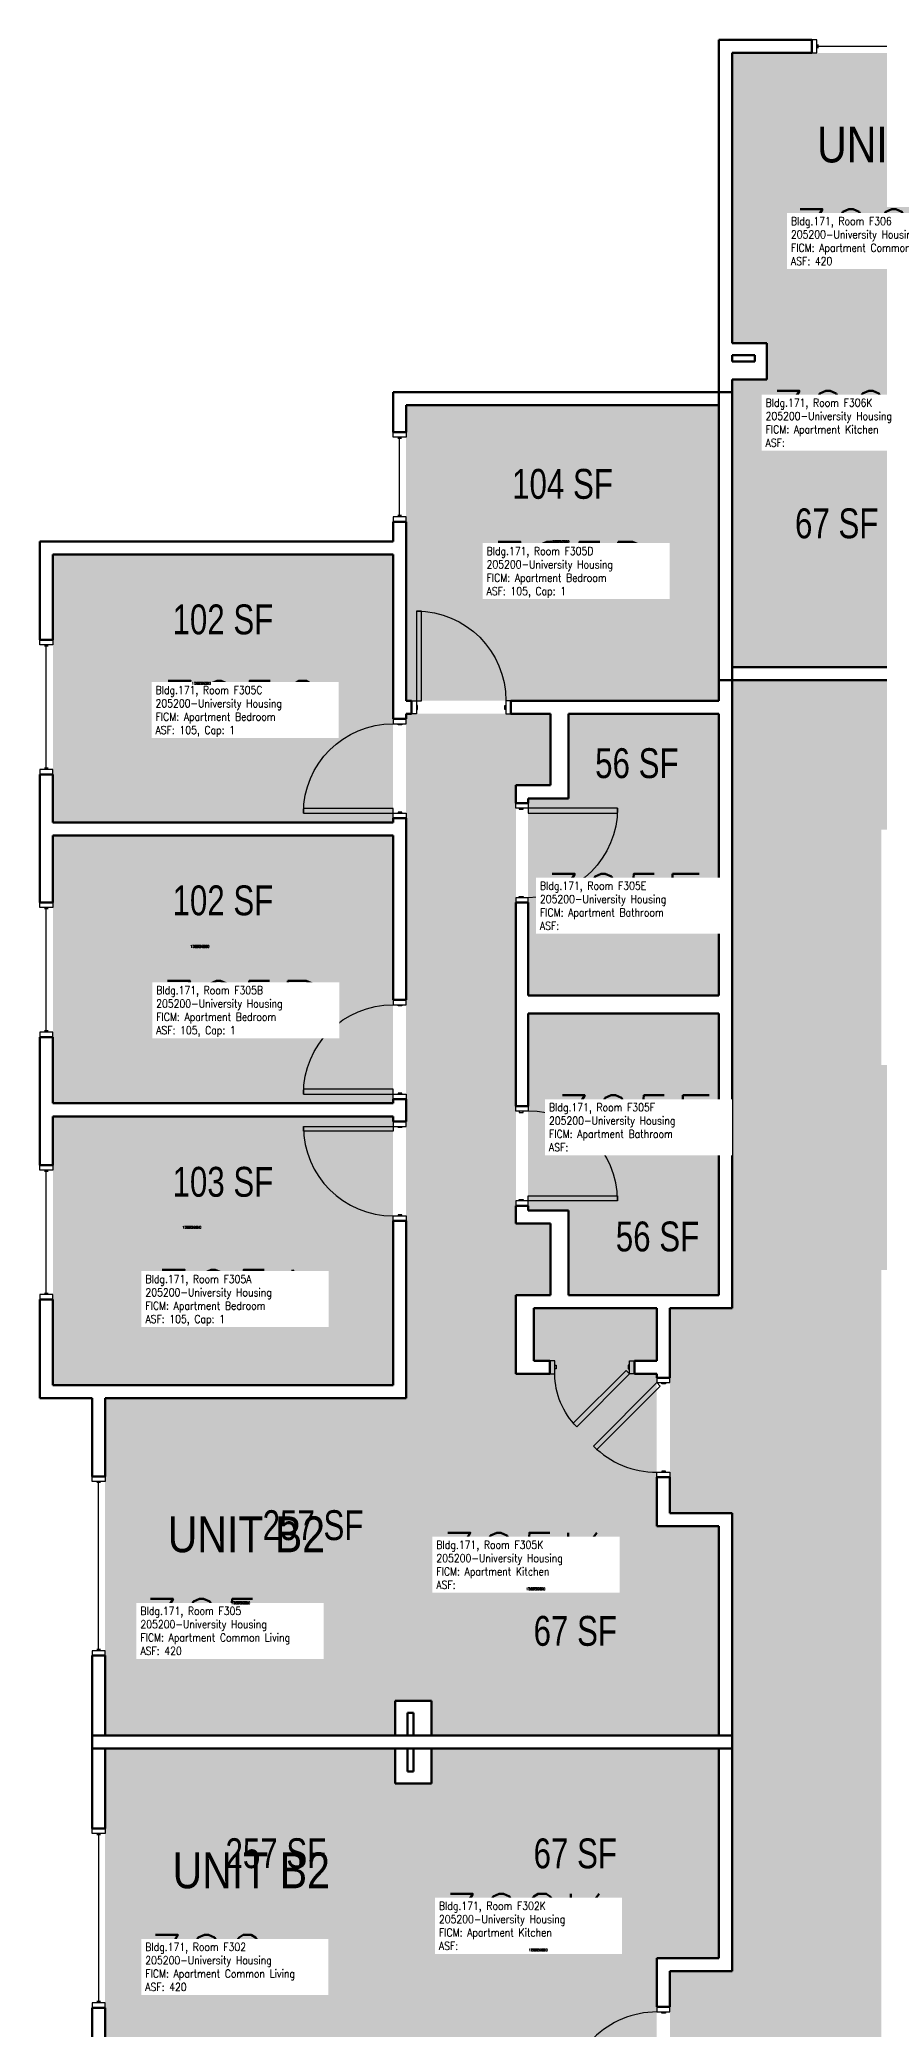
# Model space of a CAD drawing. Header units: inches. Extents: x -93 to 1643, y -75 to 1661.
# Drawn here: x -93 to 244, y 841 to 1640 of the extents above; entities that cross this region are included whole.
import ezdxf
from ezdxf.enums import TextEntityAlignment as Align

# ---------------------------------------------------------------- set-up
doc = ezdxf.new("R2010")
doc.units = ezdxf.units.IN
doc.header["$LTSCALE"] = 96
doc.header["$MEASUREMENT"] = 0
doc.layers.add('A-AREA-IDEN', color=1, linetype='Continuous', lineweight=18)
doc.layers.add('A-WALL', color=5, linetype='Continuous', lineweight=50)
for name, color, linetype in [('A-DOOR', 2, 'Continuous'), ('A-GLAZ', 1, 'Continuous'), ('A-IDEN-RNUM', 7, 'Continuous'), ('A-IDEN-SNUM', 4, 'Continuous'), ('A-IDEN-VNUM', 4, 'Continuous'), ('AREA-TEXT', 3, 'Continuous'), ('Rooms-Category-Color', 7, 'Continuous'), ('Rooms-College-Color', 7, 'Continuous'), ('Rooms-Department-Color', 7, 'Continuous'), ('Rooms-Division-Color', 7, 'Continuous'), ('Rooms-Information', 7, 'Continuous')]:
    doc.layers.add(name, color=color, linetype=linetype)
doc.styles.add('AREA', font='arial.ttf', dxfattribs={"width": 0.75, "height": 12})
doc.styles.add('ROOMSNUMBER', font='txt.shx', dxfattribs={"height": 0.03})
doc.styles.add('ROOMVNUMBER', font='simplex.shx', dxfattribs={"width": 0.85})
doc.styles.get("Standard").update_dxf_attribs({"font": 'ARIALN.TTF'})

msp = doc.modelspace()

# ---------------------------------------------------------------- hatches: boundary and pattern name
h = msp.add_hatch()
h.set_pattern_fill('ANSI31', color=256, style=0)
h.set_pattern_definition([(225, (-465.96835, 1557.48048), (-0.088388348, 0.088388348), [])])
h.paths.add_polyline_path([(117.98, 1226.01), (117.98, 1167.28), (127.19, 1167.28), (127.19, 1226.01)], flags=9)
at = {"layer": 'Rooms-Category-Color', "true_color": 0x728ef3}
for points in [[(185.12, 1634.5), (320.63, 1634.5), (320.63, 1513.5), (595.63, 1513.5), (595.63, 1455.5), (566.87, 1455.5), (566.87, 1469.37), (390.84, 1469.37), (390.84, 1455.5), (362.09, 1455.5), (362.09, 1469.37), (330.39, 1469.37), (330.39, 1455.75), (335.64, 1455.75), (335.64, 1462.12), (356.84, 1462.12), (356.84, 1412.75), (335.64, 1412.75), (335.64, 1421.75), (330.39, 1421.75), (330.39, 1412.75), (269.27, 1412.75), (269.27, 1503.25), (199.13, 1503.25), (199.13, 1517.87), (185.12, 1517.87)], [(185.12, 1503.25), (185.12, 1387.75), (269.27, 1387.75), (269.27, 1503.25)], [(179.88, 1492.99), (54.13, 1493), (54.13, 1374.25), (179.88, 1374.25)], [(-87.87, 1325.37), (-87.87, 1433), (48.88, 1433), (48.86, 1325.36), (-87.43, 1325.36)], [(-66.87, 958.5), (-66.87, 1094), (54.13, 1094), (54.13, 1369), (112.13, 1369), (112.13, 1340.25), (98.25, 1340.25), (98.25, 1164.22), (112.13, 1164.22), (112.13, 1135.47), (98.25, 1135.47), (98.25, 1103.77), (111.88, 1103.77), (111.88, 1109.02), (105.5, 1109.02), (105.5, 1130.22), (154.88, 1130.22), (154.88, 1109.02), (145.88, 1109.02), (145.88, 1103.77), (154.88, 1103.77), (154.88, 1042.64), (64.38, 1042.64), (64.38, 972.5), (49.75, 972.5), (49.75, 958.5)], [(103.13, 1334.99), (103.13, 1255.86), (179.88, 1255.86), (179.88, 1368.99), (119.38, 1369), (119.38, 1335)], [(-87.87, 1320.12), (-87.87, 1212.5), (48.86, 1212.49), (48.88, 1320.12), (-87.43, 1320.11)], [(179.88, 1248.59), (179.88, 1135.47), (119.38, 1135.47), (119.38, 1169.47), (103.13, 1169.47), (103.13, 1248.61)], [(-87.87, 1207.25), (-87.87, 1099.25), (48.88, 1099.25), (48.88, 1207.25), (-87.43, 1207.24)], [(64.38, 958.5), (179.88, 958.5), (179.88, 1042.64), (64.38, 1042.64)], [(-66.87, 953.25), (-66.87, 817.75), (54.13, 817.75), (54.13, 542.75), (112.13, 542.75), (112.13, 571.5), (98.25, 571.5), (98.25, 747.16), (112.13, 747.16), (112.13, 776.28), (98.25, 776.28), (98.25, 807.98), (111.88, 807.98), (111.88, 802.73), (105.5, 802.73), (105.5, 781.53), (154.88, 781.53), (154.88, 802.73), (145.88, 802.73), (145.88, 807.98), (154.88, 807.98), (154.88, 869.11), (64.38, 869.11), (64.38, 939.25), (49.75, 939.25), (49.75, 953.25)], [(64.38, 953.25), (179.88, 953.25), (179.88, 869.11), (64.38, 869.11)]]:
    msp.add_hatch(color=171, dxfattribs=at).paths.add_polyline_path(points)
at = {"layer": 'Rooms-Category-Color', "true_color": 0xadadad}
for points in [[(185.12, 1382.5), (274.52, 1382.5), (274.52, 1407.5), (356.84, 1407.5), (356.84, 1382.5), (685.25, 1382.5), (685.25, 1369), (693.25, 1369), (693.25, 1374), (724.88, 1374), (733.25, 1374), (733.25, 1372.5), (737.25, 1372.5), (737.25, 1477.5), (824.12, 1477.5), (824.12, 1382.5), (1192.16, 1382.5), (1192.16, 1407.5), (1274.48, 1407.5), (1274.48, 1382.5), (1363.87, 1382.5), (1363.87, 1322.5), (1138.87, 1322.5), (1138.87, 1202.75), (1051.88, 1202.75), (1051.88, 1322.5), (935.89, 1322.5), (935.89, 1286.5), (785.25, 1286.5), (785.25, 1300), (777.25, 1300), (777.25, 1295), (737.25, 1295), (737.25, 1296.5), (733.25, 1296.5), (733.25, 1286.5), (713.23, 1286.5), (622.11, 1286.5), (622.11, 1322.5), (185.12, 1322.5)], [(185.12, 211), (245.12, 211), (245.12, 332.39), (270.13, 332.39), (270.13, 414.72), (245.12, 414.72), (245.12, 1145.53), (270.13, 1145.53), (270.13, 1227.86), (245.12, 1227.86), (245.12, 1322.5), (185.12, 1322.5), (185.12, 1130.22), (160.13, 1130.22), (160.13, 1047.89), (185.12, 1047.89), (185.12, 863.86), (160.13, 863.86), (160.13, 781.53), (185.12, 781.53), (185.12, 353.5), (185.75, 353.5), (185.75, 244), (185.13, 244), (185.12, 243)]]:
    msp.add_hatch(color=253, dxfattribs=at).paths.add_polyline_path(points)
at = {"layer": 'Rooms-College-Color', "true_color": 0xadadad}
for points in [[(185.12, 1634.5), (320.63, 1634.5), (320.63, 1513.5), (595.63, 1513.5), (595.63, 1455.5), (566.87, 1455.5), (566.87, 1469.37), (390.84, 1469.37), (390.84, 1455.5), (362.09, 1455.5), (362.09, 1469.37), (330.39, 1469.37), (330.39, 1455.75), (335.64, 1455.75), (335.64, 1462.12), (356.84, 1462.12), (356.84, 1412.75), (335.64, 1412.75), (335.64, 1421.75), (330.39, 1421.75), (330.39, 1412.75), (269.27, 1412.75), (269.27, 1503.25), (199.13, 1503.25), (199.13, 1517.87), (185.12, 1517.87)], [(185.12, 1503.25), (185.12, 1387.75), (269.27, 1387.75), (269.27, 1503.25)], [(179.88, 1492.99), (54.13, 1493), (54.13, 1374.25), (179.88, 1374.25)], [(185.12, 1382.5), (274.52, 1382.5), (274.52, 1407.5), (356.84, 1407.5), (356.84, 1382.5), (685.25, 1382.5), (685.25, 1369), (693.25, 1369), (693.25, 1374), (724.88, 1374), (733.25, 1374), (733.25, 1372.5), (737.25, 1372.5), (737.25, 1477.5), (824.12, 1477.5), (824.12, 1382.5), (1192.16, 1382.5), (1192.16, 1407.5), (1274.48, 1407.5), (1274.48, 1382.5), (1363.87, 1382.5), (1363.87, 1322.5), (1138.87, 1322.5), (1138.87, 1202.75), (1051.88, 1202.75), (1051.88, 1322.5), (935.89, 1322.5), (935.89, 1286.5), (785.25, 1286.5), (785.25, 1300), (777.25, 1300), (777.25, 1295), (737.25, 1295), (737.25, 1296.5), (733.25, 1296.5), (733.25, 1286.5), (713.23, 1286.5), (622.11, 1286.5), (622.11, 1322.5), (185.12, 1322.5)], [(-87.87, 1325.37), (-87.87, 1433), (48.88, 1433), (48.86, 1325.36), (-87.43, 1325.36)], [(-66.87, 958.5), (-66.87, 1094), (54.13, 1094), (54.13, 1369), (112.13, 1369), (112.13, 1340.25), (98.25, 1340.25), (98.25, 1164.22), (112.13, 1164.22), (112.13, 1135.47), (98.25, 1135.47), (98.25, 1103.77), (111.88, 1103.77), (111.88, 1109.02), (105.5, 1109.02), (105.5, 1130.22), (154.88, 1130.22), (154.88, 1109.02), (145.88, 1109.02), (145.88, 1103.77), (154.88, 1103.77), (154.88, 1042.64), (64.38, 1042.64), (64.38, 972.5), (49.75, 972.5), (49.75, 958.5)], [(103.13, 1334.99), (103.13, 1255.86), (179.88, 1255.86), (179.88, 1368.99), (119.38, 1369), (119.38, 1335)], [(-87.87, 1320.12), (-87.87, 1212.5), (48.86, 1212.49), (48.88, 1320.12), (-87.43, 1320.11)], [(185.12, 211), (245.12, 211), (245.12, 332.39), (270.13, 332.39), (270.13, 414.72), (245.12, 414.72), (245.12, 1145.53), (270.13, 1145.53), (270.13, 1227.86), (245.12, 1227.86), (245.12, 1322.5), (185.12, 1322.5), (185.12, 1130.22), (160.13, 1130.22), (160.13, 1047.89), (185.12, 1047.89), (185.12, 863.86), (160.13, 863.86), (160.13, 781.53), (185.12, 781.53), (185.12, 353.5), (185.75, 353.5), (185.75, 244), (185.13, 244), (185.12, 243)], [(179.88, 1248.59), (179.88, 1135.47), (119.38, 1135.47), (119.38, 1169.47), (103.13, 1169.47), (103.13, 1248.61)], [(-87.87, 1207.25), (-87.87, 1099.25), (48.88, 1099.25), (48.88, 1207.25), (-87.43, 1207.24)], [(64.38, 958.5), (179.88, 958.5), (179.88, 1042.64), (64.38, 1042.64)], [(-66.87, 953.25), (-66.87, 817.75), (54.13, 817.75), (54.13, 542.75), (112.13, 542.75), (112.13, 571.5), (98.25, 571.5), (98.25, 747.16), (112.13, 747.16), (112.13, 776.28), (98.25, 776.28), (98.25, 807.98), (111.88, 807.98), (111.88, 802.73), (105.5, 802.73), (105.5, 781.53), (154.88, 781.53), (154.88, 802.73), (145.88, 802.73), (145.88, 807.98), (154.88, 807.98), (154.88, 869.11), (64.38, 869.11), (64.38, 939.25), (49.75, 939.25), (49.75, 953.25)], [(64.38, 953.25), (179.88, 953.25), (179.88, 869.11), (64.38, 869.11)]]:
    msp.add_hatch(color=253, dxfattribs=at).paths.add_polyline_path(points)
at = {"layer": 'Rooms-Department-Color', "true_color": 0x604aed}
for points in [[(185.12, 1634.5), (320.63, 1634.5), (320.63, 1513.5), (595.63, 1513.5), (595.63, 1455.5), (566.87, 1455.5), (566.87, 1469.37), (390.84, 1469.37), (390.84, 1455.5), (362.09, 1455.5), (362.09, 1469.37), (330.39, 1469.37), (330.39, 1455.75), (335.64, 1455.75), (335.64, 1462.12), (356.84, 1462.12), (356.84, 1412.75), (335.64, 1412.75), (335.64, 1421.75), (330.39, 1421.75), (330.39, 1412.75), (269.27, 1412.75), (269.27, 1503.25), (199.13, 1503.25), (199.13, 1517.87), (185.12, 1517.87)], [(185.12, 1503.25), (185.12, 1387.75), (269.27, 1387.75), (269.27, 1503.25)], [(179.88, 1492.99), (54.13, 1493), (54.13, 1374.25), (179.88, 1374.25)], [(-87.87, 1325.37), (-87.87, 1433), (48.88, 1433), (48.86, 1325.36), (-87.43, 1325.36)], [(-66.87, 958.5), (-66.87, 1094), (54.13, 1094), (54.13, 1369), (112.13, 1369), (112.13, 1340.25), (98.25, 1340.25), (98.25, 1164.22), (112.13, 1164.22), (112.13, 1135.47), (98.25, 1135.47), (98.25, 1103.77), (111.88, 1103.77), (111.88, 1109.02), (105.5, 1109.02), (105.5, 1130.22), (154.88, 1130.22), (154.88, 1109.02), (145.88, 1109.02), (145.88, 1103.77), (154.88, 1103.77), (154.88, 1042.64), (64.38, 1042.64), (64.38, 972.5), (49.75, 972.5), (49.75, 958.5)], [(103.13, 1334.99), (103.13, 1255.86), (179.88, 1255.86), (179.88, 1368.99), (119.38, 1369), (119.38, 1335)], [(-87.87, 1320.12), (-87.87, 1212.5), (48.86, 1212.49), (48.88, 1320.12), (-87.43, 1320.11)], [(179.88, 1248.59), (179.88, 1135.47), (119.38, 1135.47), (119.38, 1169.47), (103.13, 1169.47), (103.13, 1248.61)], [(-87.87, 1207.25), (-87.87, 1099.25), (48.88, 1099.25), (48.88, 1207.25), (-87.43, 1207.24)], [(64.38, 958.5), (179.88, 958.5), (179.88, 1042.64), (64.38, 1042.64)], [(-66.87, 953.25), (-66.87, 817.75), (54.13, 817.75), (54.13, 542.75), (112.13, 542.75), (112.13, 571.5), (98.25, 571.5), (98.25, 747.16), (112.13, 747.16), (112.13, 776.28), (98.25, 776.28), (98.25, 807.98), (111.88, 807.98), (111.88, 802.73), (105.5, 802.73), (105.5, 781.53), (154.88, 781.53), (154.88, 802.73), (145.88, 802.73), (145.88, 807.98), (154.88, 807.98), (154.88, 869.11), (64.38, 869.11), (64.38, 939.25), (49.75, 939.25), (49.75, 953.25)], [(64.38, 953.25), (179.88, 953.25), (179.88, 869.11), (64.38, 869.11)]]:
    msp.add_hatch(color=173, dxfattribs=at).paths.add_polyline_path(points)
at = {"layer": 'Rooms-Department-Color', "true_color": 0xacacac}
for points in [[(185.12, 1382.5), (274.52, 1382.5), (274.52, 1407.5), (356.84, 1407.5), (356.84, 1382.5), (685.25, 1382.5), (685.25, 1369), (693.25, 1369), (693.25, 1374), (724.88, 1374), (733.25, 1374), (733.25, 1372.5), (737.25, 1372.5), (737.25, 1477.5), (824.12, 1477.5), (824.12, 1382.5), (1192.16, 1382.5), (1192.16, 1407.5), (1274.48, 1407.5), (1274.48, 1382.5), (1363.87, 1382.5), (1363.87, 1322.5), (1138.87, 1322.5), (1138.87, 1202.75), (1051.88, 1202.75), (1051.88, 1322.5), (935.89, 1322.5), (935.89, 1286.5), (785.25, 1286.5), (785.25, 1300), (777.25, 1300), (777.25, 1295), (737.25, 1295), (737.25, 1296.5), (733.25, 1296.5), (733.25, 1286.5), (713.23, 1286.5), (622.11, 1286.5), (622.11, 1322.5), (185.12, 1322.5)], [(185.12, 211), (245.12, 211), (245.12, 332.39), (270.13, 332.39), (270.13, 414.72), (245.12, 414.72), (245.12, 1145.53), (270.13, 1145.53), (270.13, 1227.86), (245.12, 1227.86), (245.12, 1322.5), (185.12, 1322.5), (185.12, 1130.22), (160.13, 1130.22), (160.13, 1047.89), (185.12, 1047.89), (185.12, 863.86), (160.13, 863.86), (160.13, 781.53), (185.12, 781.53), (185.12, 353.5), (185.75, 353.5), (185.75, 244), (185.13, 244), (185.12, 243)]]:
    msp.add_hatch(color=253, dxfattribs=at).paths.add_polyline_path(points)
at = {"layer": 'Rooms-Division-Color', "true_color": 0x604aed}
for points in [[(185.12, 1634.5), (320.63, 1634.5), (320.63, 1513.5), (595.63, 1513.5), (595.63, 1455.5), (566.87, 1455.5), (566.87, 1469.37), (390.84, 1469.37), (390.84, 1455.5), (362.09, 1455.5), (362.09, 1469.37), (330.39, 1469.37), (330.39, 1455.75), (335.64, 1455.75), (335.64, 1462.12), (356.84, 1462.12), (356.84, 1412.75), (335.64, 1412.75), (335.64, 1421.75), (330.39, 1421.75), (330.39, 1412.75), (269.27, 1412.75), (269.27, 1503.25), (199.13, 1503.25), (199.13, 1517.87), (185.12, 1517.87)], [(185.12, 1503.25), (185.12, 1387.75), (269.27, 1387.75), (269.27, 1503.25)], [(179.88, 1492.99), (54.13, 1493), (54.13, 1374.25), (179.88, 1374.25)], [(-87.87, 1325.37), (-87.87, 1433), (48.88, 1433), (48.86, 1325.36), (-87.43, 1325.36)], [(-66.87, 958.5), (-66.87, 1094), (54.13, 1094), (54.13, 1369), (112.13, 1369), (112.13, 1340.25), (98.25, 1340.25), (98.25, 1164.22), (112.13, 1164.22), (112.13, 1135.47), (98.25, 1135.47), (98.25, 1103.77), (111.88, 1103.77), (111.88, 1109.02), (105.5, 1109.02), (105.5, 1130.22), (154.88, 1130.22), (154.88, 1109.02), (145.88, 1109.02), (145.88, 1103.77), (154.88, 1103.77), (154.88, 1042.64), (64.38, 1042.64), (64.38, 972.5), (49.75, 972.5), (49.75, 958.5)], [(103.13, 1334.99), (103.13, 1255.86), (179.88, 1255.86), (179.88, 1368.99), (119.38, 1369), (119.38, 1335)], [(-87.87, 1320.12), (-87.87, 1212.5), (48.86, 1212.49), (48.88, 1320.12), (-87.43, 1320.11)], [(179.88, 1248.59), (179.88, 1135.47), (119.38, 1135.47), (119.38, 1169.47), (103.13, 1169.47), (103.13, 1248.61)], [(-87.87, 1207.25), (-87.87, 1099.25), (48.88, 1099.25), (48.88, 1207.25), (-87.43, 1207.24)], [(64.38, 958.5), (179.88, 958.5), (179.88, 1042.64), (64.38, 1042.64)], [(-66.87, 953.25), (-66.87, 817.75), (54.13, 817.75), (54.13, 542.75), (112.13, 542.75), (112.13, 571.5), (98.25, 571.5), (98.25, 747.16), (112.13, 747.16), (112.13, 776.28), (98.25, 776.28), (98.25, 807.98), (111.88, 807.98), (111.88, 802.73), (105.5, 802.73), (105.5, 781.53), (154.88, 781.53), (154.88, 802.73), (145.88, 802.73), (145.88, 807.98), (154.88, 807.98), (154.88, 869.11), (64.38, 869.11), (64.38, 939.25), (49.75, 939.25), (49.75, 953.25)], [(64.38, 953.25), (179.88, 953.25), (179.88, 869.11), (64.38, 869.11)]]:
    msp.add_hatch(color=173, dxfattribs=at).paths.add_polyline_path(points)
at = {"layer": 'Rooms-Division-Color', "true_color": 0xadadad}
for points in [[(185.12, 1382.5), (274.52, 1382.5), (274.52, 1407.5), (356.84, 1407.5), (356.84, 1382.5), (685.25, 1382.5), (685.25, 1369), (693.25, 1369), (693.25, 1374), (724.88, 1374), (733.25, 1374), (733.25, 1372.5), (737.25, 1372.5), (737.25, 1477.5), (824.12, 1477.5), (824.12, 1382.5), (1192.16, 1382.5), (1192.16, 1407.5), (1274.48, 1407.5), (1274.48, 1382.5), (1363.87, 1382.5), (1363.87, 1322.5), (1138.87, 1322.5), (1138.87, 1202.75), (1051.88, 1202.75), (1051.88, 1322.5), (935.89, 1322.5), (935.89, 1286.5), (785.25, 1286.5), (785.25, 1300), (777.25, 1300), (777.25, 1295), (737.25, 1295), (737.25, 1296.5), (733.25, 1296.5), (733.25, 1286.5), (713.23, 1286.5), (622.11, 1286.5), (622.11, 1322.5), (185.12, 1322.5)], [(185.12, 211), (245.12, 211), (245.12, 332.39), (270.13, 332.39), (270.13, 414.72), (245.12, 414.72), (245.12, 1145.53), (270.13, 1145.53), (270.13, 1227.86), (245.12, 1227.86), (245.12, 1322.5), (185.12, 1322.5), (185.12, 1130.22), (160.13, 1130.22), (160.13, 1047.89), (185.12, 1047.89), (185.12, 863.86), (160.13, 863.86), (160.13, 781.53), (185.12, 781.53), (185.12, 353.5), (185.75, 353.5), (185.75, 244), (185.13, 244), (185.12, 243)]]:
    msp.add_hatch(color=253, dxfattribs=at).paths.add_polyline_path(points)

# ---------------------------------------------------------------- linework, layer by layer
at = {"layer": 'A-DOOR'}
for points in [[(58.25, 1374.25), (60.25, 1374.25), (60.25, 1410.25), (58.25, 1410.25)], [(54.13, 1365), (54.13, 1367), (48.88, 1367), (48.88, 1365)], [(58.25, 1369), (56.25, 1369), (56.25, 1374.25), (58.25, 1374.25)], [(58.25, 1370.75), (58.75, 1370.75), (58.75, 1372.25), (58.25, 1372.25)], [(94.25, 1370.75), (93.75, 1370.75), (93.75, 1372.25), (94.25, 1372.25)], [(94.25, 1369), (96.25, 1369), (96.25, 1374.25), (94.25, 1374.25)], [(52.38, 1365), (52.38, 1364.5), (50.88, 1364.5), (50.88, 1365)], [(48.88, 1329), (48.88, 1331), (12.88, 1331), (12.88, 1329)], [(54.13, 1329), (54.13, 1327), (48.88, 1327), (48.88, 1329)], [(52.38, 1329), (52.38, 1329.5), (50.88, 1329.5), (50.88, 1329)], [(98.25, 1331.11), (98.25, 1333.11), (103.13, 1333.11), (103.13, 1331.11)], [(99.63, 1331.11), (99.63, 1330.61), (101.13, 1330.61), (101.13, 1331.11)], [(103.13, 1331.11), (103.13, 1329.11), (139.13, 1329.11), (139.13, 1331.11)], [(98.25, 1295.11), (98.25, 1293.11), (103.13, 1293.11), (103.13, 1295.11)], [(99.63, 1295.11), (99.63, 1295.61), (101.13, 1295.61), (101.13, 1295.11)], [(54.13, 1252.12), (54.13, 1254.12), (48.88, 1254.12), (48.88, 1252.12)], [(52.38, 1252.12), (52.38, 1251.62), (50.88, 1251.62), (50.88, 1252.12)], [(48.88, 1216.12), (48.88, 1218.12), (12.88, 1218.12), (12.88, 1216.12)], [(54.13, 1216.12), (54.13, 1214.12), (48.88, 1214.12), (48.88, 1216.12)], [(52.38, 1216.12), (52.38, 1216.62), (50.88, 1216.62), (50.88, 1216.12)], [(98.25, 1209.36), (98.25, 1211.36), (103.13, 1211.36), (103.13, 1209.36)], [(99.63, 1209.36), (99.63, 1208.86), (101.13, 1208.86), (101.13, 1209.36)], [(48.88, 1203.25), (48.88, 1201.25), (12.88, 1201.25), (12.88, 1203.25)], [(54.13, 1203.25), (54.13, 1205.25), (48.88, 1205.25), (48.88, 1203.25)], [(52.38, 1203.25), (52.38, 1202.75), (50.88, 1202.75), (50.88, 1203.25)], [(103.13, 1173.36), (103.13, 1175.36), (139.13, 1175.36), (139.13, 1173.36)], [(54.13, 1167.25), (54.13, 1165.25), (48.88, 1165.25), (48.88, 1167.25)], [(52.38, 1167.25), (52.38, 1167.75), (50.88, 1167.75), (50.88, 1167.25)], [(98.25, 1173.36), (98.25, 1171.36), (103.13, 1171.36), (103.13, 1173.36)], [(99.63, 1173.36), (99.63, 1173.86), (101.13, 1173.86), (101.13, 1173.36)], [(113.92, 1109.02), (111.92, 1109.02), (111.92, 1103.77), (113.92, 1103.77)], [(113.92, 1107.27), (114.42, 1107.27), (114.42, 1105.77), (113.92, 1105.77)], [(143.92, 1103.77), (142.51, 1105.18), (121.3, 1083.97), (122.71, 1082.55)], [(143.92, 1107.27), (143.42, 1107.27), (143.42, 1105.77), (143.92, 1105.77)], [(143.92, 1109.02), (145.92, 1109.02), (145.92, 1103.77), (143.92, 1103.77)], [(154.88, 1100.28), (156.29, 1098.87), (130.83, 1073.41), (129.42, 1074.82)], [(160.13, 1100.28), (160.13, 1102.28), (154.88, 1102.28), (154.88, 1100.28)], [(158.38, 1100.28), (158.38, 1099.78), (156.88, 1099.78), (156.88, 1100.28)], [(160.13, 1064.28), (160.13, 1062.28), (154.88, 1062.28), (154.88, 1064.28)], [(158.38, 1064.28), (158.38, 1064.78), (156.88, 1064.78), (156.88, 1064.28)], [(160.13, 847.47), (160.13, 849.47), (154.88, 849.47), (154.88, 847.47)], [(158.38, 847.47), (158.38, 846.97), (156.88, 846.97), (156.88, 847.47)]]:
    msp.add_lwpolyline(points, close=True, dxfattribs=at)
at = {"layer": 'A-DOOR', "extrusion": (0, 0, -1)}
for centre, radius, start, end in [((-58.25, 1374.25), 36, 90, 180), ((-48.88, 1329), 36, 0, 90), ((-103.13, 1331.11), 36, 180, 270), ((-48.88, 1216.12), 36, 0, 90), ((-143.92, 1103.77), 30, 315, 0)]:
    msp.add_arc(centre, radius, start, end, dxfattribs=at)
at = {"layer": 'A-DOOR'}
for centre, start, end in [((103.13, 1173.36), 0, 90), ((48.88, 1203.25), 180, 270), ((154.88, 1100.28), 225, 270), ((154.88, 811.47), 90, 135)]:
    msp.add_arc(centre, 36, start, end, dxfattribs=at)
at = {"layer": 'A-GLAZ'}
for p, q in [((219.74, 1636.37), (219.74, 1637.87)), ((219.74, 1637.12), (286.74, 1637.12)), ((52.25, 1479.62), (50.75, 1479.62)), ((51.5, 1448.62), (51.5, 1479.62)), ((52.25, 1448.62), (50.75, 1448.62)), ((-89.75, 1396.15), (-91.25, 1396.15)), ((-90.5, 1347.15), (-90.5, 1396.15)), ((-89.75, 1347.15), (-91.25, 1347.15)), ((-89.75, 1290.62), (-91.25, 1290.62)), ((-90.5, 1241.62), (-90.5, 1290.62)), ((-89.75, 1241.62), (-91.25, 1241.62)), ((-89.75, 1185.15), (-91.25, 1185.15)), ((-90.5, 1136.15), (-90.5, 1185.15)), ((-89.75, 1136.15), (-91.25, 1136.15)), ((-68.75, 1060.11), (-70.25, 1060.11)), ((-69.5, 993.11), (-69.5, 1060.11)), ((-68.75, 993.11), (-70.25, 993.11)), ((-68.75, 918.63), (-70.25, 918.63)), ((-69.5, 918.63), (-69.5, 851.63)), ((-68.75, 851.63), (-70.25, 851.63))]:
    msp.add_line(p, q, dxfattribs=at)
for points in [[(219.24, 1639.75), (217.24, 1639.75), (217.24, 1634.5), (219.24, 1634.5)], [(48.88, 1480.12), (48.88, 1482.12), (54.13, 1482.12), (54.13, 1480.12)], [(48.88, 1448.12), (48.88, 1446.12), (54.13, 1446.12), (54.13, 1448.12)], [(-93.12, 1396.65), (-93.12, 1398.65), (-87.87, 1398.65), (-87.87, 1396.65)], [(-93.12, 1346.65), (-93.12, 1344.65), (-87.87, 1344.65), (-87.87, 1346.65)], [(-93.12, 1291.12), (-93.12, 1293.12), (-87.87, 1293.12), (-87.87, 1291.12)], [(-93.12, 1241.12), (-93.12, 1239.12), (-87.87, 1239.12), (-87.87, 1241.12)], [(-93.12, 1185.65), (-93.12, 1187.65), (-87.87, 1187.65), (-87.87, 1185.65)], [(-93.12, 1135.65), (-93.12, 1133.65), (-87.87, 1133.65), (-87.87, 1135.65)], [(-72.12, 1060.61), (-72.12, 1062.61), (-66.87, 1062.61), (-66.87, 1060.61)], [(-72.12, 992.61), (-72.12, 990.61), (-66.87, 990.61), (-66.87, 992.61)], [(-72.12, 919.13), (-72.12, 921.13), (-66.87, 921.13), (-66.87, 919.13)], [(-72.12, 851.13), (-72.12, 849.13), (-66.87, 849.13), (-66.87, 851.13)]]:
    msp.add_lwpolyline(points, close=True, dxfattribs=at)
at = {"layer": 'A-WALL'}
for p, q in [((179.88, 1639.75), (217.24, 1639.75)), ((179.88, 1382.5), (179.88, 1639.75)), ((217.24, 1639.75), (217.24, 1634.5)), ((217.24, 1634.5), (185.12, 1634.5)), ((185.12, 1634.5), (185.12, 1517.87)), ((185.12, 1517.87), (199.13, 1517.87)), ((185.12, 1513), (185.12, 1510.5)), ((194.25, 1513), (185.12, 1513)), ((185.12, 1510.5), (194.25, 1510.5)), ((194.25, 1510.5), (194.25, 1513)), ((199.13, 1517.87), (199.13, 1503.25)), ((185.12, 1503.25), (185.12, 1387.75)), ((199.13, 1503.25), (185.12, 1503.25)), ((48.88, 1482.12), (48.88, 1498.25)), ((48.88, 1498.25), (185.12, 1498.25)), ((185.12, 1498.25), (185.12, 1369.62)), ((54.13, 1493), (54.13, 1482.12)), ((179.88, 1493), (54.13, 1493)), ((179.88, 1374.25), (179.88, 1493)), ((54.13, 1482.12), (48.88, 1482.12)), ((48.88, 1438.25), (48.88, 1446.12)), ((48.88, 1446.12), (54.13, 1446.12)), ((54.13, 1446.12), (54.13, 1437.62)), ((-93.12, 1438.25), (48.88, 1438.25)), ((-93.12, 1398.65), (-93.12, 1438.25)), ((48.88, 1433), (-87.87, 1433)), ((-87.87, 1433), (-87.87, 1398.65)), ((48.88, 1367), (48.88, 1433)), ((54.13, 1437.62), (54.13, 1374.25)), ((-87.87, 1398.65), (-93.12, 1398.65)), ((185.12, 1387.75), (269.27, 1387.75)), ((274.52, 1382.5), (179.88, 1382.5)), ((54.13, 1367), (48.88, 1367)), ((54.13, 1374.25), (56.25, 1374.25)), ((54.13, 1369), (54.13, 1367)), ((56.25, 1369), (54.13, 1369)), ((56.25, 1374.25), (56.25, 1369)), ((96.25, 1369), (96.25, 1374.25)), ((96.25, 1374.25), (98.88, 1374.25)), ((98.88, 1369), (96.25, 1369)), ((98.88, 1374.25), (179.88, 1374.25)), ((112.13, 1369), (98.88, 1369)), ((112.13, 1340.25), (112.13, 1369)), ((179.88, 1369), (119.38, 1369)), ((119.38, 1369), (119.38, 1335)), ((179.88, 1255.86), (179.88, 1369)), ((185.12, 1369.62), (185.12, 1130.22)), ((-93.12, 1344.65), (-87.87, 1344.65)), ((-93.12, 1293.12), (-93.12, 1344.65)), ((-87.87, 1344.65), (-87.87, 1325.37)), ((98.25, 1333.11), (98.25, 1340.25)), ((98.25, 1340.25), (112.13, 1340.25)), ((103.13, 1335), (103.13, 1333.11)), ((119.38, 1335), (103.13, 1335)), ((48.88, 1325.37), (48.88, 1327)), ((48.88, 1327), (54.13, 1327)), ((54.13, 1327), (54.13, 1254.12)), ((103.13, 1333.11), (98.25, 1333.11)), ((-87.87, 1325.37), (48.88, 1325.37)), ((48.88, 1320.12), (-87.87, 1320.12)), ((-87.87, 1320.12), (-87.87, 1293.12)), ((48.88, 1254.12), (48.88, 1320.12)), ((-87.87, 1293.12), (-93.12, 1293.12)), ((98.25, 1211.36), (98.25, 1293.11)), ((98.25, 1293.11), (103.13, 1293.11)), ((103.13, 1293.11), (103.13, 1255.86)), ((103.13, 1255.86), (179.88, 1255.86)), ((54.13, 1254.12), (48.88, 1254.12)), ((103.13, 1248.61), (103.13, 1211.36)), ((179.88, 1248.61), (103.13, 1248.61)), ((179.88, 1135.47), (179.88, 1248.61)), ((-93.12, 1187.65), (-93.12, 1239.12)), ((-93.12, 1239.12), (-87.87, 1239.12)), ((-87.87, 1239.12), (-87.87, 1212.5)), ((-87.87, 1212.5), (48.88, 1212.5)), ((-87.87, 1207.25), (-87.87, 1187.65)), ((48.88, 1207.25), (-87.87, 1207.25)), ((48.88, 1212.5), (48.88, 1214.12)), ((48.88, 1214.12), (54.13, 1214.12)), ((48.88, 1205.25), (48.88, 1207.25)), ((54.13, 1214.12), (54.13, 1205.25)), ((103.13, 1211.36), (98.25, 1211.36)), ((54.13, 1205.25), (48.88, 1205.25)), ((-87.87, 1187.65), (-93.12, 1187.65)), ((98.25, 1164.22), (98.25, 1171.36)), ((98.25, 1171.36), (103.13, 1171.36)), ((103.13, 1171.36), (103.13, 1169.47)), ((103.13, 1169.47), (119.38, 1169.47)), ((119.38, 1169.47), (119.38, 1135.47)), ((48.88, 1099.25), (48.88, 1165.25)), ((48.88, 1165.25), (54.13, 1165.25)), ((54.13, 1165.25), (54.13, 1094)), ((112.13, 1164.22), (98.25, 1164.22)), ((112.13, 1135.47), (112.13, 1164.22)), ((98.25, 1103.77), (98.25, 1135.47)), ((98.25, 1135.47), (112.13, 1135.47)), ((119.38, 1135.47), (179.88, 1135.47)), ((-93.12, 1094), (-93.12, 1133.65)), ((-93.12, 1133.65), (-87.87, 1133.65)), ((-87.87, 1133.65), (-87.87, 1099.25)), ((105.5, 1130.22), (105.5, 1109.02)), ((154.88, 1130.22), (105.5, 1130.22)), ((154.88, 1109.02), (154.88, 1130.22)), ((160.13, 1130.22), (160.13, 1102.28)), ((185.12, 1130.22), (160.13, 1130.22)), ((111.92, 1103.77), (98.25, 1103.77)), ((105.5, 1109.02), (111.92, 1109.02)), ((111.92, 1109.02), (111.92, 1103.77)), ((145.92, 1103.77), (145.92, 1109.02)), ((145.92, 1109.02), (154.88, 1109.02)), ((154.88, 1103.77), (145.92, 1103.77)), ((154.88, 1102.28), (154.88, 1103.77)), ((-87.87, 1099.25), (48.88, 1099.25)), ((160.13, 1102.28), (154.88, 1102.28)), ((-72.12, 1094), (-93.12, 1094)), ((-72.12, 1062.61), (-72.12, 1094)), ((54.13, 1094), (-66.87, 1094)), ((-66.87, 1094), (-66.87, 1062.61)), ((-66.87, 1062.61), (-72.12, 1062.61)), ((154.88, 1042.64), (154.88, 1062.28)), ((154.88, 1062.28), (160.13, 1062.28)), ((160.13, 1062.28), (160.13, 1047.89)), ((160.13, 1047.89), (185.12, 1047.89)), ((185.12, 1047.89), (185.12, 953.25)), ((179.88, 1042.64), (154.88, 1042.64)), ((179.88, 958.5), (179.88, 1042.64)), ((-72.12, 953.25), (-72.12, 990.61)), ((-72.12, 990.61), (-66.87, 990.61)), ((-66.87, 990.61), (-66.87, 958.5)), ((49.75, 972.5), (64.38, 972.5)), ((49.75, 958.5), (49.75, 972.5)), ((57.13, 967.62), (54.63, 967.62)), ((54.63, 967.62), (54.63, 958.5)), ((57.13, 958.5), (57.13, 967.62)), ((64.38, 972.5), (64.38, 958.5)), ((-72.12, 958.5), (-72.12, 921.13)), ((185.12, 958.5), (-72.12, 958.5)), ((185.12, 953.25), (-72.12, 953.25)), ((-66.87, 958.5), (49.75, 958.5)), ((-66.87, 921.13), (-66.87, 953.25)), ((-66.87, 953.25), (49.75, 953.25)), ((49.75, 953.25), (49.75, 939.25)), ((54.63, 958.5), (57.13, 958.5)), ((54.63, 953.25), (57.13, 953.25)), ((54.63, 944.12), (54.63, 953.25)), ((57.13, 953.25), (57.13, 944.12)), ((64.38, 958.5), (179.88, 958.5)), ((64.38, 953.25), (179.88, 953.25)), ((64.38, 939.25), (64.38, 953.25)), ((179.88, 953.25), (179.88, 869.11)), ((185.12, 863.86), (185.12, 958.5)), ((57.13, 944.12), (54.63, 944.12)), ((49.75, 939.25), (64.38, 939.25)), ((-72.12, 921.13), (-66.87, 921.13)), ((154.88, 869.11), (154.88, 849.47)), ((179.88, 869.11), (154.88, 869.11)), ((160.13, 849.47), (160.13, 863.86)), ((160.13, 863.86), (185.12, 863.86)), ((-72.12, 849.13), (-72.12, 817.75)), ((-66.87, 849.13), (-72.12, 849.13)), ((-66.87, 817.75), (-66.87, 849.13)), ((154.88, 849.47), (160.13, 849.47))]:
    msp.add_line(p, q, dxfattribs=at)

# ---------------------------------------------------------------- texts
at = {"layer": 'A-AREA-IDEN'}
for p in [(250.95, 1590.48), (250.95, 1590.48), (-10.08, 1032.15), (-8.12, 897.16)]:
    msp.add_text('UNIT B2', height=14.4, dxfattribs=at).set_placement(p, align=Align.CENTER)
at = {"layer": 'A-IDEN-RNUM', "style": 'ROOMSNUMBER', "width": 0.85}
for s, p in [('0306-00', (229.3, 1558)), ('0306-K0', (218.21, 1486.79)), ('0305-D0', (115.89, 1438.08)), ('0305-C0', (-28.15, 1381.21)), ('0305-E0', (141.31, 1300.93)), ('0305-B0', (-28.8, 1275.52)), ('0305-F0', (139.63, 1212.44)), ('0305-A0', (-32.05, 1162.7)), ('0305-K0', (106.19, 1017.43)), ('0305-00', (-12.41, 1011.8)), ('0302-K0', (107.21, 872.4)), ('0302-00', (-30.53, 865.4))]:
    msp.add_text(s, height=1, dxfattribs=at).set_placement(p, align=Align.MIDDLE_CENTER)
at = {"layer": 'A-IDEN-SNUM', "style": 'ROOMSNUMBER', "width": 0.85}
for s, p in [('1710F30600', (229.3, 1558)), ('1710F306K0', (218.21, 1486.79)), ('1710F305D0', (115.89, 1438.08)), ('1710F305C0', (-28.15, 1381.21)), ('1710F305E0', (141.31, 1300.93)), ('1710F305B0', (-28.8, 1275.52)), ('1710F305F0', (139.63, 1212.44)), ('1710F305A0', (-32.05, 1162.7)), ('1710F305K0', (106.19, 1017.43)), ('1710F30500', (-12.41, 1011.8)), ('1710F302K0', (107.21, 872.4)), ('1710F30200', (-30.53, 865.4))]:
    msp.add_text(s, height=1, dxfattribs=at).set_placement(p, align=Align.MIDDLE_CENTER)
at = {"layer": 'A-IDEN-VNUM', "style": 'ROOMVNUMBER', "width": 0.85}
for s, p in [('306', (232.95, 1560.48)), ('306K', (232.3, 1487.53)), ('305D', (120.16, 1426.86)), ('305C', (-12.44, 1371.03)), ('305E', (141.15, 1293.48)), ('305B', (-12.63, 1250.43)), ('305F', (144.8, 1204.47)), ('305A', (-16.04, 1134.41)), ('305K', (99.99, 1028.71)), ('305', (-28.08, 1002.15)), ('302K', (101.01, 883.68)), ('302', (-26.12, 867.16))]:
    msp.add_text(s, height=22.5, dxfattribs=at).set_placement(p, align=Align.MIDDLE_CENTER)
at = {"layer": 'AREA-TEXT', "style": 'AREA', "width": 0.75}
for s, p in [('104 SF', (117, 1461.35)), ('67 SF', (227.2, 1445.5)), ('102 SF', (-19.5, 1406.91)), ('56 SF', (146.88, 1349.15)), ('102 SF', (-19.5, 1294.03)), ('103 SF', (-19.5, 1180.97)), ('56 SF', (155.18, 1159.01)), ('257 SF', (16.71, 1043.03)), ('67 SF', (122.13, 1000.57)), ('257 SF', (1.79, 911.25)), ('67 SF', (122.13, 911.18))]:
    msp.add_text(s, height=12, dxfattribs=at).set_placement(p, align=Align.MIDDLE_CENTER)

# ---------------------------------------------------------------- next in the draw order: texts
at = {"layer": 'Rooms-Information', "char_height": 3.2143, "width": 72, "attachment_point": 7, "style": 'ROOMVNUMBER', "bg_fill": 3, "box_fill_scale": 1.5, "bg_fill_color": 256, "bg_fill_true_color": 13158600, "bg_fill_transparency": 0}
for s, insert in [('Bldg.171, Room F306^M^J205200-University Housing^M^JFICM: Apartment Common Living^M^JASF: 420', (208.81, 1549.23)), ('Bldg.171, Room F306K^M^J205200-University Housing^M^JFICM: Apartment Kitchen^M^JASF: ', (198.61, 1476.28)), ('Bldg.171, Room F305D^M^J205200-University Housing^M^JFICM: Apartment Bedroom^M^JASF: 105, Cap: 1', (86.46, 1415.61)), ('Bldg.171, Room F305C^M^J205200-University Housing^M^JFICM: Apartment Bedroom^M^JASF: 105, Cap: 1', (-46.59, 1359.78)), ('Bldg.171, Room F305E^M^J205200-University Housing^M^JFICM: Apartment Bathroom^M^JASF: ', (107.91, 1282.23)), ('Bldg.171, Room F305B^M^J205200-University Housing^M^JFICM: Apartment Bedroom^M^JASF: 105, Cap: 1', (-46.33, 1239.18)), ('Bldg.171, Room F305F^M^J205200-University Housing^M^JFICM: Apartment Bathroom^M^JASF: ', (111.56, 1193.22)), ('Bldg.171, Room F305A^M^J205200-University Housing^M^JFICM: Apartment Bedroom^M^JASF: 105, Cap: 1', (-50.65, 1123.16)), ('Bldg.171, Room F305K^M^J205200-University Housing^M^JFICM: Apartment Kitchen^M^JASF: ', (66.29, 1017.46)), ('Bldg.171, Room F305^M^J205200-University Housing^M^JFICM: Apartment Common Living^M^JASF: 420', (-52.67, 990.9)), ('Bldg.171, Room F302K^M^J205200-University Housing^M^JFICM: Apartment Kitchen^M^JASF: ', (67.31, 872.43)), ('Bldg.171, Room F302^M^J205200-University Housing^M^JFICM: Apartment Common Living^M^JASF: 420', (-50.71, 855.91))]:
    msp.add_mtext(s, dxfattribs=dict(at, insert=insert))

doc.saveas('drawing.dxf')
